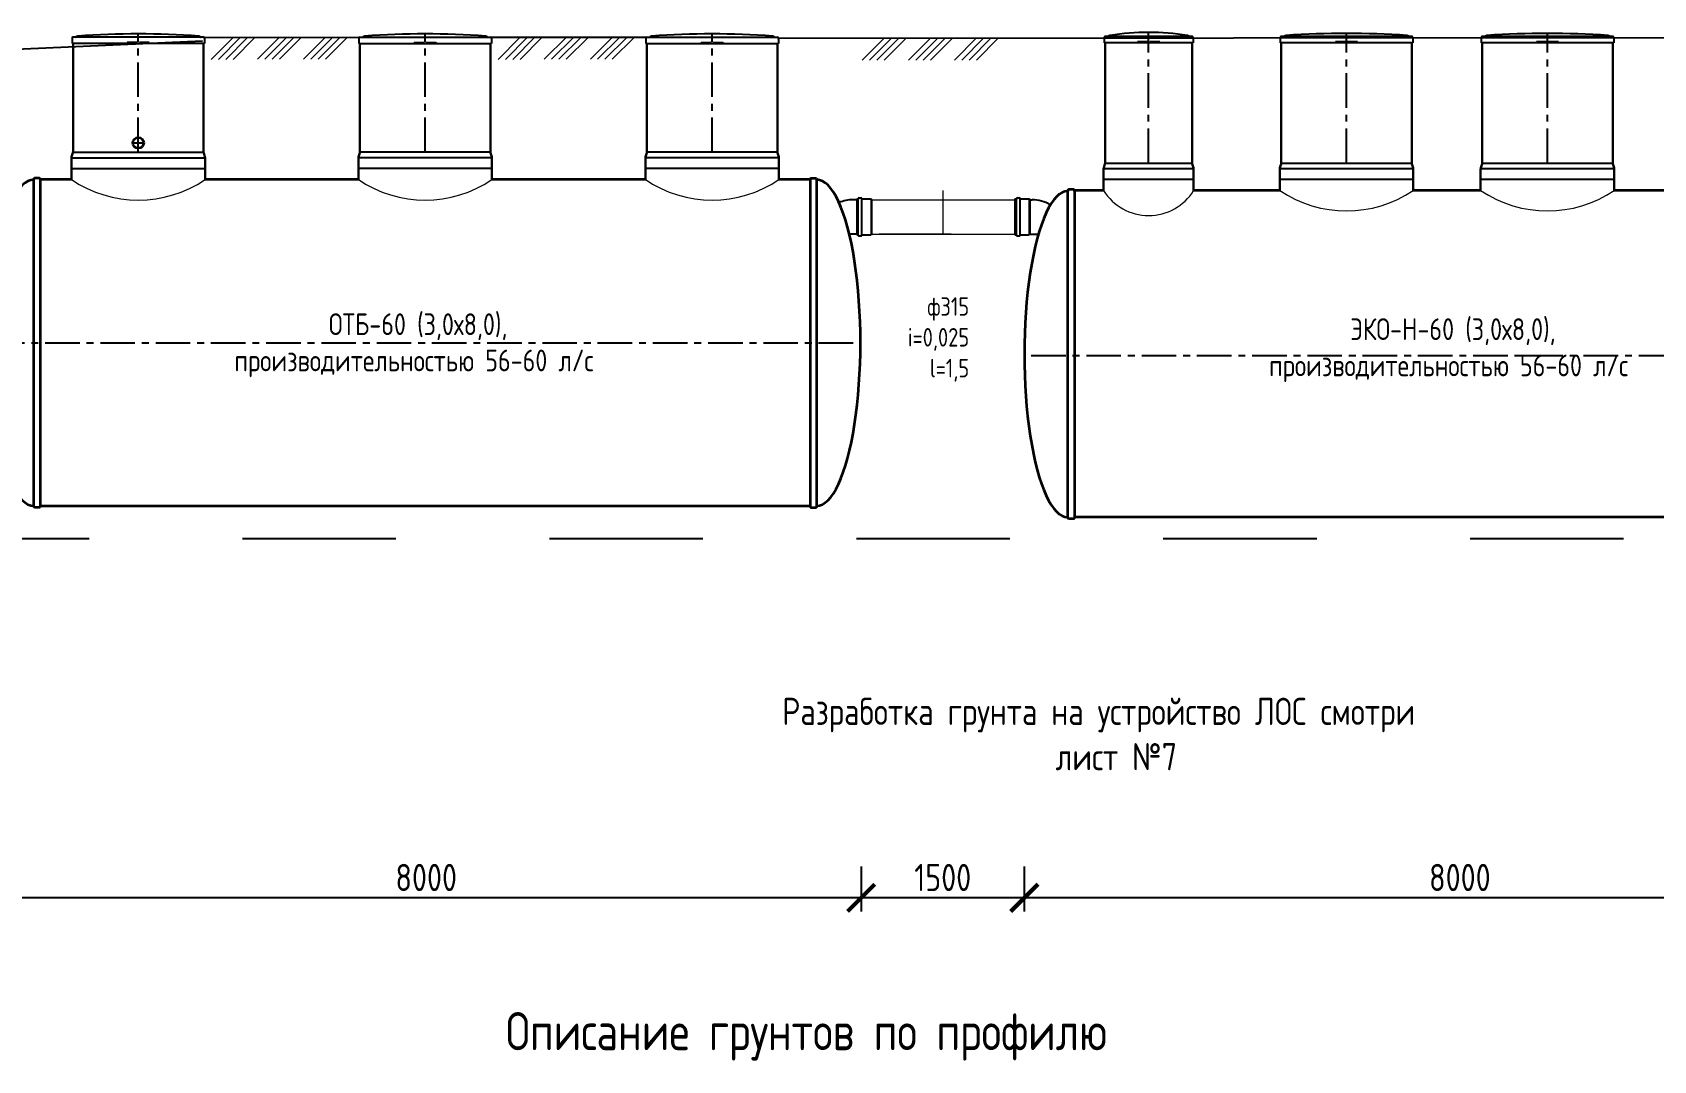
# Model space of a CAD drawing. Header units: millimetres. Extents: x 20530103 to 31271019, y 32092698 to 33532929.
# Drawn here: x 26255115 to 26270022, y 33133176 to 33142632 of the extents above; entities that cross this region are included whole.
import ezdxf
from ezdxf import colors
from ezdxf.entities.mleader import LeaderData, LeaderLine
from ezdxf.math import Vec2, Vec3

# ---------------------------------------------------------------- set-up
doc = ezdxf.new("R2010")
doc.units = ezdxf.units.MM
for name, pattern in [('ACAD_ISO10W100', [18.5, 12, -3, 0.5, -3]), ('осевая', [50.8, 31.75, -6.35, 6.35, -6.35]), ('Штриховая', [2822.222233, 1411.111116, -1411.111116])]:
    doc.linetypes.add(name, pattern=pattern)
for name, color, linetype in [('Mitat', 1, 'Continuous'), ('Выноски', 7, 'Continuous'), ('Разработка грунта', 8, 'Continuous'), ('Рамка и штамп', 7, 'Continuous'), ('Системный слой', 7, 'Continuous')]:
    doc.layers.add(name, color=color, linetype=linetype)
doc.layers.add('эколайн', color=7, linetype='Continuous', lineweight=30)
doc.styles.add('GOST 2.304', font='GOST.TTF')
doc.styles.get("Standard").update_dxf_attribs({"font": 'arial.ttf'})
doc.dimstyles.new('ISO-25', dxfattribs={"dimtxt": 2.5, "dimasz": 2.5, "dimexe": 1.25, "dimexo": 0.625, "dimtad": 1, "dimtxsty": 'Standard', "dimcen": 2.5, "dimadec": 0, "dimazin": 0, "dimtfac": 1, "dimtmove": 0, "dimatfit": 3, "dimfxl": 1, "dimarcsym": 0})

# ---------------------------------------------------------------- blocks, each defined once
blk = doc.blocks.new('_ArchTick')
at = {"color": 0, "linetype": 'ByBlock', "const_width": 0.15}
blk.add_lwpolyline([(-0.5, -0.5), (0.5, 0.5)], dxfattribs=at)
blk = doc.blocks.new('*D175')
at = {"color": 0, "lineweight": -2, "transparency": 16777216}
for p, q in [((26254736, 33134960), (26254736, 33134548)), ((26262736, 33134947), (26262736, 33134548)), ((26262736, 33134673), (26254736, 33134673))]:
    blk.add_line(p, q, dxfattribs=at)
at = {"color": 0, "lineweight": -2, "transparency": 16777216, "xscale": 250, "yscale": 250, "zscale": 250, "rotation": 180}
blk.add_blockref('_ArchTick', (26254736, 33134673), dxfattribs=at)
at = {"color": 0, "lineweight": -2, "transparency": 16777216, "xscale": 250, "yscale": 250, "zscale": 250}
blk.add_blockref('_ArchTick', (26262736, 33134673), dxfattribs=at)
at = {"color": 0, "transparency": 16777216, "insert": (26258736, 33134860), "char_height": 250, "attachment_point": 5, "style": 'GOST 2.304'}
blk.add_mtext('8000', dxfattribs=at)
blk = doc.blocks.new('*D176')
at = {"color": 0, "lineweight": -2, "transparency": 16777216}
for p, q in [((26262736, 33134962), (26262736, 33134548)), ((26264236, 33134962), (26264236, 33134548)), ((26264236, 33134673), (26262736, 33134673))]:
    blk.add_line(p, q, dxfattribs=at)
at = {"color": 0, "lineweight": -2, "transparency": 16777216, "xscale": 250, "yscale": 250, "zscale": 250, "rotation": 180}
blk.add_blockref('_ArchTick', (26262736, 33134673), dxfattribs=at)
at = {"color": 0, "lineweight": -2, "transparency": 16777216, "xscale": 250, "yscale": 250, "zscale": 250}
blk.add_blockref('_ArchTick', (26264236, 33134673), dxfattribs=at)
at = {"color": 0, "transparency": 16777216, "insert": (26263486, 33134860), "char_height": 250, "attachment_point": 5, "style": 'GOST 2.304'}
blk.add_mtext('1500', dxfattribs=at)
blk = doc.blocks.new('*D183')
at = {"color": 0, "lineweight": -2, "transparency": 16777216}
for p, q in [((26264236, 33134947), (26264236, 33134548)), ((26272246, 33134968), (26272246, 33134548)), ((26272246, 33134673), (26264236, 33134673))]:
    blk.add_line(p, q, dxfattribs=at)
at = {"color": 0, "lineweight": -2, "transparency": 16777216, "xscale": 250, "yscale": 250, "zscale": 250, "rotation": 180}
blk.add_blockref('_ArchTick', (26264236, 33134673), dxfattribs=at)
at = {"color": 0, "lineweight": -2, "transparency": 16777216, "xscale": 250, "yscale": 250, "zscale": 250}
blk.add_blockref('_ArchTick', (26272246, 33134673), dxfattribs=at)
at = {"color": 0, "transparency": 16777216, "insert": (26268241, 33134860), "char_height": 250, "attachment_point": 5, "style": 'GOST 2.304'}
blk.add_mtext('8000', dxfattribs=at)

msp = doc.modelspace()

# ---------------------------------------------------------------- linework, layer by layer
at = {"lineweight": 30}
for p, q in [((26255488.4355, 33142530.9616), (26255488.4355, 33141530.9616)), ((26256688.4355, 33142530.9616), (26256688.4355, 33141530.9616)), ((26258126.8284, 33142530.9616), (26258126.8284, 33141530.9616)), ((26259326.8284, 33142530.9616), (26259326.8284, 33141537.7786)), ((26260765.2213, 33142530.9616), (26260765.2213, 33141530.9616)), ((26261965.2213, 33142530.9616), (26261965.2213, 33141537.7786)), ((26264979.1359, 33142536.318), (26264979.1359, 33141430.9616)), ((26265779.1359, 33142536.318), (26265779.1359, 33141437.7786)), ((26266598.4726, 33142536.318), (26266598.4726, 33141430.9616)), ((26267798.4726, 33142536.318), (26267798.4726, 33141437.7789)), ((26268446.2772, 33142536.318), (26268446.2772, 33141430.9616)), ((26269646.2772, 33142536.318), (26269646.2772, 33141437.7786)), ((26255474.4355, 33141474.5392), (26255474.4355, 33141278.0291)), ((26255475.7636, 33141487.0464), (26255487.1075, 33141524.2086)), ((26256701.1075, 33141487.0464), (26256689.7636, 33141524.2086)), ((26256702.4355, 33141474.5392), (26256702.4355, 33141278.0291)), ((26258112.8284, 33141474.5392), (26258112.8284, 33141278.0291)), ((26258114.1565, 33141487.0464), (26258125.5004, 33141524.2086)), ((26259339.5004, 33141487.0464), (26259328.1565, 33141524.2086)), ((26259340.8284, 33141474.5392), (26259340.8284, 33141278.0291)), ((26260751.2213, 33141474.5392), (26260751.2213, 33141278.0291)), ((26260752.5494, 33141487.0464), (26260763.8932, 33141524.2086)), ((26261977.8932, 33141487.0464), (26261966.5494, 33141524.2086)), ((26261979.2213, 33141474.5392), (26261979.2213, 33141278.0291)), ((26264965.1359, 33141374.5392), (26264965.1359, 33141178.0291)), ((26264966.464, 33141387.0464), (26264977.8079, 33141424.2086)), ((26265791.8079, 33141387.0464), (26265780.464, 33141424.2086)), ((26265793.1359, 33141374.5392), (26265793.1359, 33141178.0291)), ((26266584.4726, 33141374.5392), (26266584.4726, 33141178.0291)), ((26266585.8006, 33141387.0464), (26266597.1445, 33141424.2086)), ((26267811.1445, 33141387.0464), (26267799.8006, 33141424.2086)), ((26267812.4726, 33141374.5392), (26267812.4726, 33141178.0291)), ((26268432.2772, 33141374.5392), (26268432.2772, 33141178.0291)), ((26268433.6052, 33141387.0464), (26268444.9491, 33141424.2086)), ((26269658.9491, 33141387.0464), (26269647.6052, 33141424.2086)), ((26269660.2772, 33141374.5392), (26269660.2772, 33141178.0291))]:
    msp.add_line(p, q, dxfattribs=at)
at = {"color": 1, "linetype": 'осевая', "lineweight": 25, "ltscale": 10}
for p, q in [((26256088.4355, 33141530.9616), (26256088.4355, 33142618.0046)), ((26258726.8284, 33141530.9616), (26258726.8284, 33142618.0046)), ((26261365.2213, 33141530.9616), (26261365.2213, 33142618.0046)), ((26265379.1359, 33141430.9616), (26265379.1359, 33142632.2217)), ((26267198.4726, 33141430.9616), (26267198.4726, 33142623.361)), ((26269046.2772, 33141430.9616), (26269046.2772, 33142623.361)), ((26256038.4355, 33141616.6036), (26256138.4355, 33141616.6036)), ((26256088.4355, 33141566.6036), (26256088.4355, 33141666.6036)), ((26254724.5769, 33139778.0291), (26262724.5769, 33139778.0291)), ((26272236.7079, 33139658.0308), (26264236.7079, 33139658.0308))]:
    msp.add_line(p, q, dxfattribs=at)
for p, q in [((26256695.1755, 33142586.716), (26258126.3673, 33142589.3235)), ((26259327.2733, 33142589.3235), (26260764.7765, 33142589.3235)), ((26260765.2213, 33142530.9616), (26261965.2213, 33142530.9616)), ((26261965.6662, 33142580.4209), (26271484.4405, 33142585.7823))]:
    msp.add_line(p, q)
at = {"lineweight": 20}
for p, q in [((26256759.1193, 33142384.0911), (26256962.5995, 33142587.5714)), ((26256826.4712, 33142384.0911), (26257029.9514, 33142587.5714)), ((26256893.8232, 33142384.0911), (26257097.3034, 33142587.5714)), ((26256961.1753, 33142384.0911), (26257164.6555, 33142587.5714)), ((26257184.3367, 33142384.8659), (26257387.8169, 33142588.3461)), ((26257251.6886, 33142384.8659), (26257455.1688, 33142588.3461)), ((26257319.0406, 33142384.8659), (26257522.5208, 33142588.3461)), ((26257386.3927, 33142384.8659), (26257589.8729, 33142588.3461)), ((26257607.5092, 33142385.6368), (26257810.9894, 33142589.1171)), ((26257674.8611, 33142385.6368), (26257878.3413, 33142589.1171)), ((26257742.2131, 33142385.6368), (26257945.6933, 33142589.1171)), ((26257809.5652, 33142385.6368), (26258013.0454, 33142589.1171)), ((26259396.9421, 33142384.2976), (26259600.4223, 33142587.7778)), ((26259464.294, 33142384.2976), (26259667.7742, 33142587.7778)), ((26259531.646, 33142384.2976), (26259735.1262, 33142587.7778)), ((26259598.9981, 33142384.2976), (26259802.4783, 33142587.7778)), ((26259822.1594, 33142385.0723), (26260025.6397, 33142588.5526)), ((26259889.5114, 33142385.0723), (26260092.9916, 33142588.5526)), ((26259956.8633, 33142385.0723), (26260160.3436, 33142588.5526)), ((26260024.2154, 33142385.0723), (26260227.6957, 33142588.5526)), ((26260245.332, 33142385.8433), (26260448.8122, 33142589.3235)), ((26260312.6839, 33142385.8433), (26260516.1641, 33142589.3235)), ((26260380.0359, 33142385.8433), (26260583.5161, 33142589.3235)), ((26260447.388, 33142385.8433), (26260650.8682, 33142589.3235)), ((26262744.9451, 33142376.5401), (26262948.4253, 33142580.0204)), ((26262812.297, 33142376.5401), (26263015.7772, 33142580.0204)), ((26262879.649, 33142376.5401), (26263083.1292, 33142580.0204)), ((26262947.0011, 33142376.5401), (26263150.4813, 33142580.0204)), ((26263170.1625, 33142377.3149), (26263373.6427, 33142580.7951)), ((26263237.5144, 33142377.3149), (26263440.9946, 33142580.7951)), ((26263304.8664, 33142377.3149), (26263508.3466, 33142580.7951)), ((26263372.2185, 33142377.3149), (26263575.6987, 33142580.7951)), ((26263593.335, 33142378.0858), (26263796.8152, 33142581.5661)), ((26263660.6869, 33142378.0858), (26263864.1672, 33142581.5661)), ((26263728.0389, 33142378.0858), (26263931.5191, 33142581.5661)), ((26263795.391, 33142378.0858), (26263998.8712, 33142581.5661)), ((26263490.2401, 33140778.0291), (26263490.2401, 33141178.0291)), ((26262830.9064, 33141093.0291), (26264149.5738, 33141093.0291)), ((26262830.9064, 33140778.0291), (26264149.5738, 33140778.0291)), ((26264696.7079, 33138172.6727), (26264696.7079, 33140022.6727))]:
    msp.add_line(p, q, dxfattribs=at)
at = {"lineweight": 25}
for p, q in [((26255474.7683, 33141480.2934), (26256702.1027, 33141480.2934)), ((26255488.1027, 33141530.9616), (26256688.7683, 33141530.9616)), ((26259340.4956, 33141480.2934), (26258113.1612, 33141480.2934)), ((26259327.1612, 33141530.9616), (26258126.4956, 33141530.9616)), ((26261978.8885, 33141480.2934), (26260751.5541, 33141480.2934)), ((26261965.5541, 33141530.9616), (26260764.8885, 33141530.9616)), ((26255474.4355, 33141381.5392), (26256702.4355, 33141381.5392)), ((26259340.8284, 33141381.5392), (26258112.8284, 33141381.5392)), ((26261979.2213, 33141381.5392), (26260751.2213, 33141381.5392)), ((26264965.4687, 33141380.2934), (26265792.8031, 33141380.2934)), ((26264978.8031, 33141430.9616), (26265779.4687, 33141430.9616)), ((26266584.8054, 33141380.2934), (26267812.1398, 33141380.2934)), ((26266598.1398, 33141430.9616), (26267798.8054, 33141430.9616)), ((26268432.61, 33141380.2934), (26269659.9444, 33141380.2934)), ((26268445.9444, 33141430.9616), (26269646.61, 33141430.9616)), ((26264965.1359, 33141281.5392), (26265793.1359, 33141281.5392)), ((26266584.4726, 33141281.5392), (26267812.4726, 33141281.5392)), ((26268432.2772, 33141281.5392), (26269660.2772, 33141281.5392))]:
    msp.add_line(p, q, dxfattribs=at)
at = {"color": 7, "lineweight": 25}
for p, q in [((26262694.4608, 33141093.0291), (26262658.2558, 33141093.0291)), ((26262694.4608, 33141100.7291), (26262694.4608, 33140770.3291)), ((26262694.4608, 33141100.7291), (26262709.4608, 33141100.7291)), ((26262709.4608, 33140768.7291), (26262709.4608, 33141102.3291)), ((26262718.1608, 33141111.0291), (26262733.4608, 33141111.0291)), ((26262742.1608, 33140768.7291), (26262742.1608, 33141102.3291)), ((26262742.1608, 33141100.7291), (26262826.4608, 33141100.7291)), ((26262830.9064, 33141093.0291), (26262826.4608, 33141100.7291)), ((26264149.5738, 33141100.7291), (26264149.5738, 33140770.3291)), ((26264149.5738, 33141100.7291), (26264164.5738, 33141100.7291)), ((26264164.5738, 33140768.7291), (26264164.5738, 33141102.3291)), ((26264173.2738, 33141111.0291), (26264188.5738, 33141111.0291)), ((26264197.2738, 33140768.7291), (26264197.2738, 33141102.3291)), ((26264197.2738, 33141100.7291), (26264281.5738, 33141100.7291)), ((26264286.0194, 33141093.0291), (26264281.5738, 33141100.7291)), ((26264286.0194, 33141093.0291), (26264308.5194, 33141093.0291)), ((26262694.4608, 33140778.0291), (26262626.649, 33140778.0291)), ((26262694.4608, 33140770.3291), (26262709.4608, 33140770.3291)), ((26262718.1608, 33140760.0291), (26262733.4608, 33140760.0291)), ((26262742.1608, 33140770.3291), (26262826.4608, 33140770.3291)), ((26262830.9064, 33140778.0291), (26262826.4608, 33140770.3291)), ((26264149.5738, 33140770.3291), (26264164.5738, 33140770.3291)), ((26264173.2738, 33140760.0291), (26264188.5738, 33140760.0291)), ((26264197.2738, 33140770.3291), (26264281.5738, 33140770.3291)), ((26264286.0194, 33140778.0291), (26264281.5738, 33140770.3291)), ((26264286.0194, 33140778.0291), (26264364.4205, 33140778.0291))]:
    msp.add_line(p, q, dxfattribs=at)
at = {"color": 4, "linetype": 'Штриховая'}
msp.add_line((26076424.681, 33137978.0291), (26285187.4693, 33137978.0291), dxfattribs=at)
msp.add_lwpolyline([(26248841.9878, 33142077.424), (26249405.4026, 33142228.6291), (26256678.6187, 33142555.6912)])
at = {"lineweight": 35}
for points in [[(26255136.8284, 33141293.0308, 0.4142135624), (26255126.8284, 33141283.0308), (26255126.8284, 33141278.0291)], [(26255186.8284, 33141278.0308), (26255186.8284, 33141283.0308, 0.4142135624), (26255176.8284, 33141293.0308), (26255136.8284, 33141293.0308)], [(26262266.8284, 33141278.0308), (26262266.8284, 33141283.0308, -0.4142135624), (26262276.8284, 33141293.0308), (26262316.8284, 33141293.0308)], [(26262316.8284, 33141293.0308, -0.4142135624), (26262326.8284, 33141283.0308), (26262326.8284, 33141278.0291)], [(26264646.7079, 33141187.6744, 0.4142135624), (26264636.7079, 33141177.6744), (26264636.7079, 33141172.6727)], [(26264696.7079, 33141172.6744), (26264696.7079, 33141177.6744, 0.4142135624), (26264686.7079, 33141187.6744), (26264646.7079, 33141187.6744)], [(26255136.8284, 33138263.0275, -0.4142135624), (26255126.8284, 33138273.0275), (26255126.8284, 33138278.0291)], [(26255186.8284, 33138278.0275), (26255186.8284, 33138273.0275, -0.4142135624), (26255176.8284, 33138263.0275), (26255136.8284, 33138263.0275)], [(26262266.8284, 33138278.0275), (26262266.8284, 33138273.0275, 0.4142135624), (26262276.8284, 33138263.0275), (26262316.8284, 33138263.0275)], [(26262316.8284, 33138263.0275, 0.4142135624), (26262326.8284, 33138273.0275), (26262326.8284, 33138278.0291)], [(26264646.7079, 33138157.6711, -0.4142135624), (26264636.7079, 33138167.6711), (26264636.7079, 33138172.6727)], [(26264696.7079, 33138172.6711), (26264696.7079, 33138167.6711, -0.4142135624), (26264686.7079, 33138157.6711), (26264646.7079, 33138157.6711)]]:
    msp.add_lwpolyline(points, format="xyb", dxfattribs=at)
for points in [[(26255126.8284, 33138278.0291), (26255126.8284, 33141278.0291)], [(26255474.4355, 33141278.0291), (26255186.8284, 33141278.0291)], [(26255474.4355, 33141278.0291), (26255186.8284, 33141278.0291)], [(26255186.8284, 33141278.0291), (26255186.8284, 33138278.0291)], [(26258112.8284, 33141278.0291), (26256702.4355, 33141278.0291)], [(26260751.2213, 33141278.0291), (26259340.8284, 33141278.0291)], [(26262266.8284, 33141278.0291), (26261979.2213, 33141278.0291)], [(26262266.8284, 33141278.0291), (26262266.8284, 33138278.0291)], [(26262326.8284, 33138278.0291), (26262326.8284, 33141278.0291)], [(26264636.7079, 33138172.6727), (26264636.7079, 33141172.6727)], [(26264965.1359, 33141178.0291), (26264696.7016, 33141178.0291)], [(26264696.7079, 33141172.6727), (26264696.7079, 33138172.6727)], [(26266584.4726, 33141178.0291), (26265793.1359, 33141178.0291)], [(26268432.2772, 33141178.0291), (26267812.4726, 33141178.0291)], [(26270261.0929, 33141178.0291), (26269660.2772, 33141178.0291)], [(26255186.8284, 33138278.0291), (26262266.8284, 33138278.0291)], [(26264696.7079, 33138178.0291), (26271776.7, 33138178.0291)]]:
    msp.add_lwpolyline(points, dxfattribs=at)
msp.add_circle((26256088.4355, 33141616.6036), 50, dxfattribs=at)
at = {"color": 7, "lineweight": 25}
for centre, radius, start, end in [((26255510.4332, 33142604.1613), 14.8378, 270.00090244, 300.58038667), ((26255539.6329, 33142566.4077), 33.0566, 102.60850985, 130.91712828), ((26256088.4355, 33134614.5861), 8003.4184, 86.01630263, 93.98369737), ((26256637.2382, 33142566.4077), 33.0566, 49.08287172, 77.39149015), ((26256666.4378, 33142604.1613), 14.8378, 239.41961333, 269.99909756), ((26258148.8261, 33142604.1613), 14.8378, 270.00090244, 300.58038667), ((26258178.0257, 33142566.4077), 33.0566, 102.60850985, 130.91712828), ((26258726.8284, 33134614.5861), 8003.4184, 86.01630263, 93.98369737), ((26259275.6311, 33142566.4077), 33.0566, 49.08287172, 77.39149015), ((26259304.8307, 33142604.1613), 14.8378, 239.41961333, 269.99909756), ((26260787.219, 33142604.1613), 14.8378, 270.00090244, 300.58038667), ((26260816.4186, 33142566.4077), 33.0566, 102.60850985, 130.91712828), ((26261365.2213, 33134614.5861), 8003.4184, 86.01630263, 93.98369737), ((26261914.024, 33142566.4077), 33.0566, 49.08287172, 77.39149015), ((26261943.2236, 33142604.1613), 14.8378, 239.41961333, 269.99909756), ((26265001.1336, 33142609.5177), 14.8378, 270.00090244, 300.58038667), ((26265030.3333, 33142571.7641), 33.0566, 102.60850985, 130.91712828), ((26265379.1359, 33140370.65), 2261.5718, 80.94277587, 99.05722413), ((26265727.9386, 33142571.7641), 33.0566, 49.08287172, 77.39149015), ((26265757.1382, 33142609.5177), 14.8378, 239.41961333, 269.99909756), ((26266620.4702, 33142609.5177), 14.8378, 270.00090244, 300.58038667), ((26266649.6699, 33142571.7641), 33.0566, 102.60850985, 130.91712828), ((26267198.4726, 33134619.9426), 8003.4184, 86.01630263, 93.98369737), ((26267747.2752, 33142571.7641), 33.0566, 49.08287172, 77.39149015), ((26267776.4749, 33142609.5177), 14.8378, 239.41961333, 269.99909756), ((26268468.2748, 33142609.5177), 14.8378, 270.00090244, 300.58038667), ((26268497.4745, 33142571.7641), 33.0566, 102.60850985, 130.91712828), ((26269046.2772, 33134619.9426), 8003.4184, 86.01630263, 93.98369737), ((26269595.0798, 33142571.7641), 33.0566, 49.08287172, 77.39149015), ((26269624.2795, 33142609.5177), 14.8378, 239.41961333, 269.99909756), ((26262658.2558, 33140778.0291), 315, 90, 113.50776372), ((26262718.1608, 33141102.3291), 8.7, 90, 180), ((26262733.4608, 33141102.3291), 8.7, 0, 90), ((26264173.2738, 33141102.3291), 8.7, 90, 180), ((26264188.5738, 33141102.3291), 8.7, 0, 90), ((26264308.5194, 33140778.0291), 315, 58.55217909, 90), ((26262718.1608, 33140768.7291), 8.7, 180, 270), ((26262733.4608, 33140768.7291), 8.7, 270, 0), ((26264173.2738, 33140768.7291), 8.7, 180, 270), ((26264188.5738, 33140768.7291), 8.7, 270, 0)]:
    msp.add_arc(centre, radius, start, end, dxfattribs=at)
at = {"lineweight": 30}
for centre, start, end in [((26255544.4355, 33141473.4756), 168.82142952, 180), ((26255418.4355, 33141537.7793), 348.82142952, 0), ((26256758.4355, 33141537.7793), 180, 191.17857048), ((26256632.4355, 33141473.4756), 0, 11.17857048), ((26258182.8284, 33141473.4756), 168.82142952, 180), ((26258056.8284, 33141537.7793), 348.82142952, 0), ((26259396.8284, 33141537.7793), 180, 191.17857048), ((26259270.8284, 33141473.4756), 0, 11.17857048), ((26260821.2213, 33141473.4756), 168.82142952, 180), ((26260695.2213, 33141537.7793), 348.82142952, 0), ((26262035.2213, 33141537.7793), 180, 191.17857048), ((26261909.2213, 33141473.4756), 0, 11.17857048), ((26265035.1359, 33141373.4756), 168.82142952, 180), ((26264909.1359, 33141437.7793), 348.82142952, 0), ((26265849.1359, 33141437.7793), 180, 191.17857048), ((26265723.1359, 33141373.4756), 0, 11.17857048), ((26266654.4726, 33141373.4756), 168.82142952, 180), ((26266528.4726, 33141437.7793), 348.82142952, 0), ((26267868.4726, 33141437.7793), 180, 191.17857048), ((26267742.4726, 33141373.4756), 0, 11.17857048), ((26268502.2772, 33141373.4756), 168.82142952, 180), ((26268376.2772, 33141437.7793), 348.82142952, 0), ((26269716.2772, 33141437.7793), 180, 191.17857048), ((26269590.2772, 33141373.4756), 0, 11.17857048)]:
    msp.add_arc(centre, 70, start, end, dxfattribs=at)
at = {"lineweight": 20}
for centre, radius, start, end in [((26256088.4355, 33142188.3707), 1098.0518, 236.00143224, 303.99856776), ((26258726.8284, 33142188.3707), 1098.0518, 236.00143224, 303.99856776), ((26261365.2213, 33142188.3707), 1098.0518, 236.00143224, 303.99856776), ((26265379.1359, 33141434.1709), 486.8312, 211.74507398, 328.25492602), ((26267198.4726, 33142088.3707), 1098.0518, 236.00143224, 303.99856776), ((26269046.2772, 33142088.3707), 1098.0518, 236.00143224, 303.99856776)]:
    msp.add_arc(centre, radius, start, end, dxfattribs=at)
at = {"lineweight": 35}
for centre, ratio, start_param, end_param in [((26255126.8284, 33139778.0291), 0.2681676507, 0, 3.1415926536), ((26262326.8284, 33139778.0291), 0.2681676507, 3.1415926536, 6.2831853072), ((26264636.7079, 33139672.6727), 0.2669997379, 0, 3.1415926536)]:
    msp.add_ellipse(centre, major_axis=(0, 1500), ratio=ratio, start_param=start_param, end_param=end_param, dxfattribs=at)
at = {"layer": 'Mitat', "color": 7, "lineweight": 25}
for p, q in [((26262826.4608, 33141100.7291), (26262826.4608, 33140770.3291)), ((26262830.9064, 33141093.0291), (26262830.9064, 33140778.0291)), ((26264281.5738, 33141100.7291), (26264281.5738, 33140770.3291)), ((26264286.0194, 33141093.0291), (26264286.0194, 33140778.0291))]:
    msp.add_line(p, q, dxfattribs=at)
at = {"layer": 'Системный слой', "color": 7, "lineweight": 25}
for p, q in [((26255479.088, 33142580.4209), (26255479.088, 33142530.9616)), ((26256688.8804, 33142589.3235), (26255487.9907, 33142589.3235)), ((26255986.8196, 33142530.9616), (26255488.4355, 33142530.9616)), ((26255986.8196, 33142538.8751), (26255986.8196, 33142530.9616)), ((26255991.0941, 33142538.8751), (26255986.8196, 33142538.8751)), ((26255991.0941, 33142530.9616), (26255986.8196, 33142530.9616)), ((26255991.0941, 33142538.8751), (26255991.0941, 33142530.9616)), ((26256015.7871, 33142538.8751), (26255991.0941, 33142538.8751)), ((26256015.7871, 33142530.9616), (26255991.0941, 33142530.9616)), ((26256078.5437, 33142538.8751), (26256015.7871, 33142538.8751)), ((26256078.5437, 33142530.9616), (26256015.7871, 33142530.9616)), ((26256078.5437, 33142538.8751), (26256078.5437, 33142530.9616)), ((26256098.3274, 33142530.9616), (26256078.5437, 33142530.9616)), ((26256098.3274, 33142538.8751), (26256098.3274, 33142530.9616)), ((26256161.0839, 33142538.8751), (26256098.3274, 33142538.8751)), ((26256161.0839, 33142530.9616), (26256098.3274, 33142530.9616)), ((26256185.7769, 33142538.8751), (26256161.0839, 33142538.8751)), ((26256185.7769, 33142530.9616), (26256161.0839, 33142530.9616)), ((26256190.0515, 33142538.8751), (26256185.7769, 33142538.8751)), ((26256185.7769, 33142538.8751), (26256185.7769, 33142530.9616)), ((26256190.0515, 33142530.9616), (26256185.7769, 33142530.9616)), ((26256190.0515, 33142538.8751), (26256190.0515, 33142530.9616)), ((26256688.4355, 33142530.9616), (26256190.0515, 33142530.9616)), ((26256697.783, 33142580.4209), (26256697.783, 33142530.9616)), ((26258117.4809, 33142580.4209), (26258117.4809, 33142530.9616)), ((26258117.4809, 33142530.9616), (26258625.2125, 33142530.9616)), ((26258126.3836, 33142589.3235), (26259327.2733, 33142589.3235)), ((26258625.2125, 33142538.8751), (26258629.487, 33142538.8751)), ((26258625.2125, 33142538.8751), (26258625.2125, 33142530.9616)), ((26258625.2125, 33142530.9616), (26258629.487, 33142530.9616)), ((26258629.487, 33142538.8751), (26258654.18, 33142538.8751)), ((26258629.487, 33142538.8751), (26258629.487, 33142530.9616)), ((26258629.487, 33142530.9616), (26258654.18, 33142530.9616)), ((26258654.18, 33142538.8751), (26258716.9366, 33142538.8751)), ((26258654.18, 33142530.9616), (26258716.9366, 33142530.9616)), ((26258716.9366, 33142538.8751), (26258716.9366, 33142530.9616)), ((26258716.9366, 33142530.9616), (26258736.7203, 33142530.9616)), ((26258736.7203, 33142538.8751), (26258736.7203, 33142530.9616)), ((26258736.7203, 33142538.8751), (26258799.4768, 33142538.8751)), ((26258736.7203, 33142530.9616), (26258799.4768, 33142530.9616)), ((26258799.4768, 33142538.8751), (26258824.1698, 33142538.8751)), ((26258799.4768, 33142530.9616), (26258824.1698, 33142530.9616)), ((26258824.1698, 33142538.8751), (26258824.1698, 33142530.9616)), ((26258824.1698, 33142538.8751), (26258828.4444, 33142538.8751)), ((26258824.1698, 33142530.9616), (26258828.4444, 33142530.9616)), ((26258828.4444, 33142538.8751), (26258828.4444, 33142530.9616)), ((26258828.4444, 33142530.9616), (26259326.8284, 33142530.9616)), ((26259336.1759, 33142580.4209), (26259336.1759, 33142530.9616)), ((26260755.8738, 33142580.4209), (26260755.8738, 33142530.9616)), ((26260755.8738, 33142530.9616), (26261263.6054, 33142530.9616)), ((26260764.7765, 33142589.3235), (26261965.6662, 33142589.3235)), ((26261263.6054, 33142538.8751), (26261267.8799, 33142538.8751)), ((26261263.6054, 33142538.8751), (26261263.6054, 33142530.9616)), ((26261263.6054, 33142530.9616), (26261267.8799, 33142530.9616)), ((26261267.8799, 33142538.8751), (26261292.5729, 33142538.8751)), ((26261267.8799, 33142538.8751), (26261267.8799, 33142530.9616)), ((26261267.8799, 33142530.9616), (26261292.5729, 33142530.9616)), ((26261292.5729, 33142538.8751), (26261355.3294, 33142538.8751)), ((26261292.5729, 33142530.9616), (26261355.3294, 33142530.9616)), ((26261355.3294, 33142538.8751), (26261355.3294, 33142530.9616)), ((26261355.3294, 33142530.9616), (26261375.1132, 33142530.9616)), ((26261375.1132, 33142538.8751), (26261375.1132, 33142530.9616)), ((26261375.1132, 33142538.8751), (26261437.8697, 33142538.8751)), ((26261375.1132, 33142530.9616), (26261437.8697, 33142530.9616)), ((26261437.8697, 33142538.8751), (26261462.5627, 33142538.8751)), ((26261437.8697, 33142530.9616), (26261462.5627, 33142530.9616)), ((26261462.5627, 33142538.8751), (26261462.5627, 33142530.9616)), ((26261462.5627, 33142538.8751), (26261466.8372, 33142538.8751)), ((26261462.5627, 33142530.9616), (26261466.8372, 33142530.9616)), ((26261466.8372, 33142538.8751), (26261466.8372, 33142530.9616)), ((26261466.8372, 33142530.9616), (26261974.5688, 33142530.9616)), ((26261974.5688, 33142580.4209), (26261974.5688, 33142530.9616)), ((26264969.7884, 33142585.7773), (26264969.7884, 33142536.318)), ((26265779.5808, 33142594.6799), (26264978.6911, 33142594.6799)), ((26265277.52, 33142536.318), (26264979.1359, 33142536.318)), ((26265277.52, 33142544.2315), (26265277.52, 33142536.318)), ((26265281.7945, 33142544.2315), (26265277.52, 33142544.2315)), ((26265281.7945, 33142536.318), (26265277.52, 33142536.318)), ((26265779.1359, 33142536.318), (26265280.7519, 33142536.318)), ((26265281.7945, 33142544.2315), (26265281.7945, 33142536.318)), ((26265306.4875, 33142544.2315), (26265281.7945, 33142544.2315)), ((26265306.4875, 33142536.318), (26265281.7945, 33142536.318)), ((26265369.2441, 33142544.2315), (26265306.4875, 33142544.2315)), ((26265369.2441, 33142536.318), (26265306.4875, 33142536.318)), ((26265369.2441, 33142544.2315), (26265369.2441, 33142536.318)), ((26265389.0278, 33142536.318), (26265369.2441, 33142536.318)), ((26265389.0278, 33142544.2315), (26265389.0278, 33142536.318)), ((26265451.7843, 33142544.2315), (26265389.0278, 33142544.2315)), ((26265451.7843, 33142536.318), (26265389.0278, 33142536.318)), ((26265476.4773, 33142544.2315), (26265451.7843, 33142544.2315)), ((26265476.4773, 33142536.318), (26265451.7843, 33142536.318)), ((26265480.7519, 33142544.2315), (26265476.4773, 33142544.2315)), ((26265476.4773, 33142544.2315), (26265476.4773, 33142536.318)), ((26265480.7519, 33142536.318), (26265476.4773, 33142536.318)), ((26265480.7519, 33142544.2315), (26265480.7519, 33142536.318)), ((26265788.4834, 33142585.7773), (26265788.4834, 33142536.318)), ((26266589.125, 33142585.7773), (26266589.125, 33142536.318)), ((26267798.9174, 33142594.6799), (26266598.0277, 33142594.6799)), ((26267096.8566, 33142536.318), (26266598.4726, 33142536.318)), ((26267096.8566, 33142544.2315), (26267096.8566, 33142536.318)), ((26267101.1311, 33142544.2315), (26267096.8566, 33142544.2315)), ((26267101.1311, 33142536.318), (26267096.8566, 33142536.318)), ((26267101.1311, 33142544.2315), (26267101.1311, 33142536.318)), ((26267125.8242, 33142544.2315), (26267101.1311, 33142544.2315)), ((26267125.8242, 33142536.318), (26267101.1311, 33142536.318)), ((26267188.5807, 33142544.2315), (26267125.8242, 33142544.2315)), ((26267188.5807, 33142536.318), (26267125.8242, 33142536.318)), ((26267188.5807, 33142544.2315), (26267188.5807, 33142536.318)), ((26267208.3644, 33142536.318), (26267188.5807, 33142536.318)), ((26267208.3644, 33142544.2315), (26267208.3644, 33142536.318)), ((26267271.121, 33142544.2315), (26267208.3644, 33142544.2315)), ((26267271.121, 33142536.318), (26267208.3644, 33142536.318)), ((26267295.814, 33142544.2315), (26267271.121, 33142544.2315)), ((26267295.814, 33142536.318), (26267271.121, 33142536.318)), ((26267300.0885, 33142544.2315), (26267295.814, 33142544.2315)), ((26267295.814, 33142544.2315), (26267295.814, 33142536.318)), ((26267300.0885, 33142536.318), (26267295.814, 33142536.318)), ((26267300.0885, 33142544.2315), (26267300.0885, 33142536.318)), ((26267798.4726, 33142536.318), (26267300.0885, 33142536.318)), ((26267807.8201, 33142585.7773), (26267807.8201, 33142536.318)), ((26268436.9296, 33142585.7773), (26268436.9296, 33142536.318)), ((26269646.722, 33142594.6799), (26268445.8323, 33142594.6799)), ((26268944.6612, 33142536.318), (26268446.2772, 33142536.318)), ((26268944.6612, 33142544.2315), (26268944.6612, 33142536.318)), ((26268948.9358, 33142544.2315), (26268944.6612, 33142544.2315)), ((26268948.9358, 33142536.318), (26268944.6612, 33142536.318)), ((26268948.9358, 33142544.2315), (26268948.9358, 33142536.318)), ((26268973.6288, 33142544.2315), (26268948.9358, 33142544.2315)), ((26268973.6288, 33142536.318), (26268948.9358, 33142536.318)), ((26269036.3853, 33142544.2315), (26268973.6288, 33142544.2315)), ((26269036.3853, 33142536.318), (26268973.6288, 33142536.318)), ((26269036.3853, 33142544.2315), (26269036.3853, 33142536.318)), ((26269056.169, 33142536.318), (26269036.3853, 33142536.318)), ((26269056.169, 33142544.2315), (26269056.169, 33142536.318)), ((26269118.9256, 33142544.2315), (26269056.169, 33142544.2315)), ((26269118.9256, 33142536.318), (26269056.169, 33142536.318)), ((26269143.6186, 33142544.2315), (26269118.9256, 33142544.2315)), ((26269143.6186, 33142536.318), (26269118.9256, 33142536.318)), ((26269147.8931, 33142544.2315), (26269143.6186, 33142544.2315)), ((26269143.6186, 33142544.2315), (26269143.6186, 33142536.318)), ((26269147.8931, 33142536.318), (26269143.6186, 33142536.318)), ((26269147.8931, 33142544.2315), (26269147.8931, 33142536.318)), ((26269655.6247, 33142536.318), (26269147.8931, 33142536.318)), ((26269655.6247, 33142585.7773), (26269655.6247, 33142536.318))]:
    msp.add_line(p, q, dxfattribs=at)
for centre, start, end in [((26255487.9907, 33142580.4209), 90, 180), ((26256688.8804, 33142580.4209), 0, 90), ((26258126.3836, 33142580.4209), 90, 180), ((26259327.2733, 33142580.4209), 0, 90), ((26260764.7765, 33142580.4209), 90, 180), ((26261965.6662, 33142580.4209), 0, 90), ((26264978.6911, 33142585.7773), 90, 180), ((26265779.5808, 33142585.7773), 0, 90), ((26266598.0277, 33142585.7773), 90, 180), ((26267798.9174, 33142585.7773), 0, 90), ((26268445.8323, 33142585.7773), 90, 180), ((26269646.722, 33142585.7773), 0, 90)]:
    msp.add_arc(centre, 8.9027, start, end, dxfattribs=at)
at = {"layer": 'эколайн', "lineweight": 13, "ltscale": 200}
msp.add_line((26263563.6368, 33140778.0291), (26262900.4451, 33140778.0291), dxfattribs=at)

# ---------------------------------------------------------------- texts
at = {"lineweight": 20, "style": 'GOST 2.304'}
for s, insert, char_height, width, attachment_point in [('ф315\\Pi=0,025\\Pl=1,5', (26263729.1124, 33140196.6625), 170, 1585.180995, 3), ('\\pi918.17;ОТБ-60 (3,0х8,0), \\P\\pi49.688;производительностью 56-60 л/с', (26256922.7063, 33140048.4885), 200, 3508.95414, 1), ('\\pi796.65;ЭКО-Н-60 (3,0х8,0), \\P\\pi49.688;производительностью 56-60 л/с', (26266437.0819, 33140003.0383), 200, 3508.95414, 1)]:
    msp.add_mtext(s, dxfattribs=dict(at, insert=insert, char_height=char_height, width=width, attachment_point=attachment_point))
at = {"layer": 'Разработка грунта', "linetype": 'ByBlock', "lineweight": 40, "ltscale": 400, "insert": (26261833.5203, 33136512.763), "char_height": 250, "attachment_point": 1, "style": 'GOST 2.304'}
msp.add_mtext_dynamic_manual_height_columns('\\pi176.76;Разработка грунта на устройство ЛОС смотри \\P\\pi2690;лист №7', width=6487.454746, gutter_width=2500, heights=[0], dxfattribs=at)
at = {"layer": 'Рамка и штамп', "linetype": 'ACAD_ISO10W100', "insert": (26262232.3339, 33133398.7625), "char_height": 350, "attachment_point": 5, "style": 'GOST 2.304'}
msp.add_mtext_dynamic_manual_height_columns('Описание грунтов по профилю', width=39690.165799, gutter_width=1, heights=[0], dxfattribs=at)

# ---------------------------------------------------------------- dimensions: what is measured, and where the dimension line sits
for base, p1, p2, picture, middle in [((26254736.2193, 33134672.5281), (26262736.2193, 33135009.848), (26254736.2193, 33135022.6397), '*D175', (26258736.2193, 33134860.0281)), ((26262736.2193, 33134672.5281), (26264236.2193, 33135024.848), (26262736.2193, 33135024.848), '*D176', (26263486.2193, 33134860.0281))]:
    dim = msp.add_linear_dim(base=base, p1=p1, p2=p2, angle=180, dimstyle='ISO-25', override={"dimscale": 100, "dimdec": 0, "dimlfac": 1, "dimtxsty": 'GOST 2.304', "dimblk1": 'ArchTick', "dimblk2": 'ArchTick', "dimsah": 1})
    dim.commit()
    dim.dimension.update_dxf_attribs({"geometry": picture, "text_midpoint": middle})
dim = msp.add_linear_dim(base=(26264236.2193, 33134672.5281), p1=(26272246.0909, 33135030.2044), p2=(26264236.2193, 33135009.848), angle=180, text='8000', dimstyle='ISO-25', override={"dimscale": 100, "dimdec": 0, "dimlfac": 1, "dimtxsty": 'GOST 2.304', "dimblk1": 'ArchTick', "dimblk2": 'ArchTick', "dimsah": 1})
dim.commit()
dim.dimension.update_dxf_attribs({"geometry": '*D183', "text_midpoint": (26268241.1551, 33134860.0281)})

# ---------------------------------------------------------------- leaders
at = {"layer": 'Выноски', "color": 0, "lineweight": -2}
ml = msp.add_multileader_mtext('Standard', dxfattribs=at)
ml.set_content('\\A1;{\\C0;PE 100 SDR 17\\PDN250, L=65 м, h\\H0.7x;\\S^ лот;\\H1.4286x;=1.3 м,\\PСброс условно-чистых стоков в р.Бельбек}', color=5, style='GOST 2.304')
ml.set_leader_properties(lineweight=-3)
ml.build(insert=Vec2(0, 0))
ml.multileader.update_dxf_attribs({"text_left_attachment_type": 6, "text_right_attachment_type": 6, "dogleg_length": 1, "arrow_head_size": 250, "scale": 100})
ctx = ml.context
ctx.base_point, ctx.scale, ctx.char_height, ctx.arrow_head_size, ctx.landing_gap_size, ctx.plane_origin = Vec3(26355468.9519, 33141526.3866), 100, 250, 250, 180, Vec3(26313105.5098, 33121257.1893)
ctx.left_attachment, ctx.right_attachment, ctx.text_align_type = 6, 6, 1
notes = []
notes.append((ctx, [(0, (1, 1, 0), (26355448.9823, 33141526.3866), (1, 0), 19.9696, [(1, [(26354643.5309, 33142143.4931)], 0, [])])]))
ctx.mtext.insert, ctx.mtext.width, ctx.mtext.alignment, ctx.mtext.flow_direction = Vec3(26357234.8537, 33141847.6381), 3875, 2, 5
for ctx, leaders in notes:
    for number, flags, end, landing, length, lines in leaders:
        leader = LeaderData()
        leader.index, (leader.has_last_leader_line, leader.has_dogleg_vector, leader.attachment_direction) = number, flags
        leader.last_leader_point, leader.dogleg_vector, leader.dogleg_length = Vec3(end), Vec3(landing), length
        for number, points, colour, breaks in lines:
            line = LeaderLine()
            line.index, line.vertices, line.color, line.breaks = number, Vec3.list(points), colors.encode_raw_color(colour), breaks
            leader.lines.append(line)
        ctx.leaders.append(leader)

doc.saveas('drawing.dxf')
